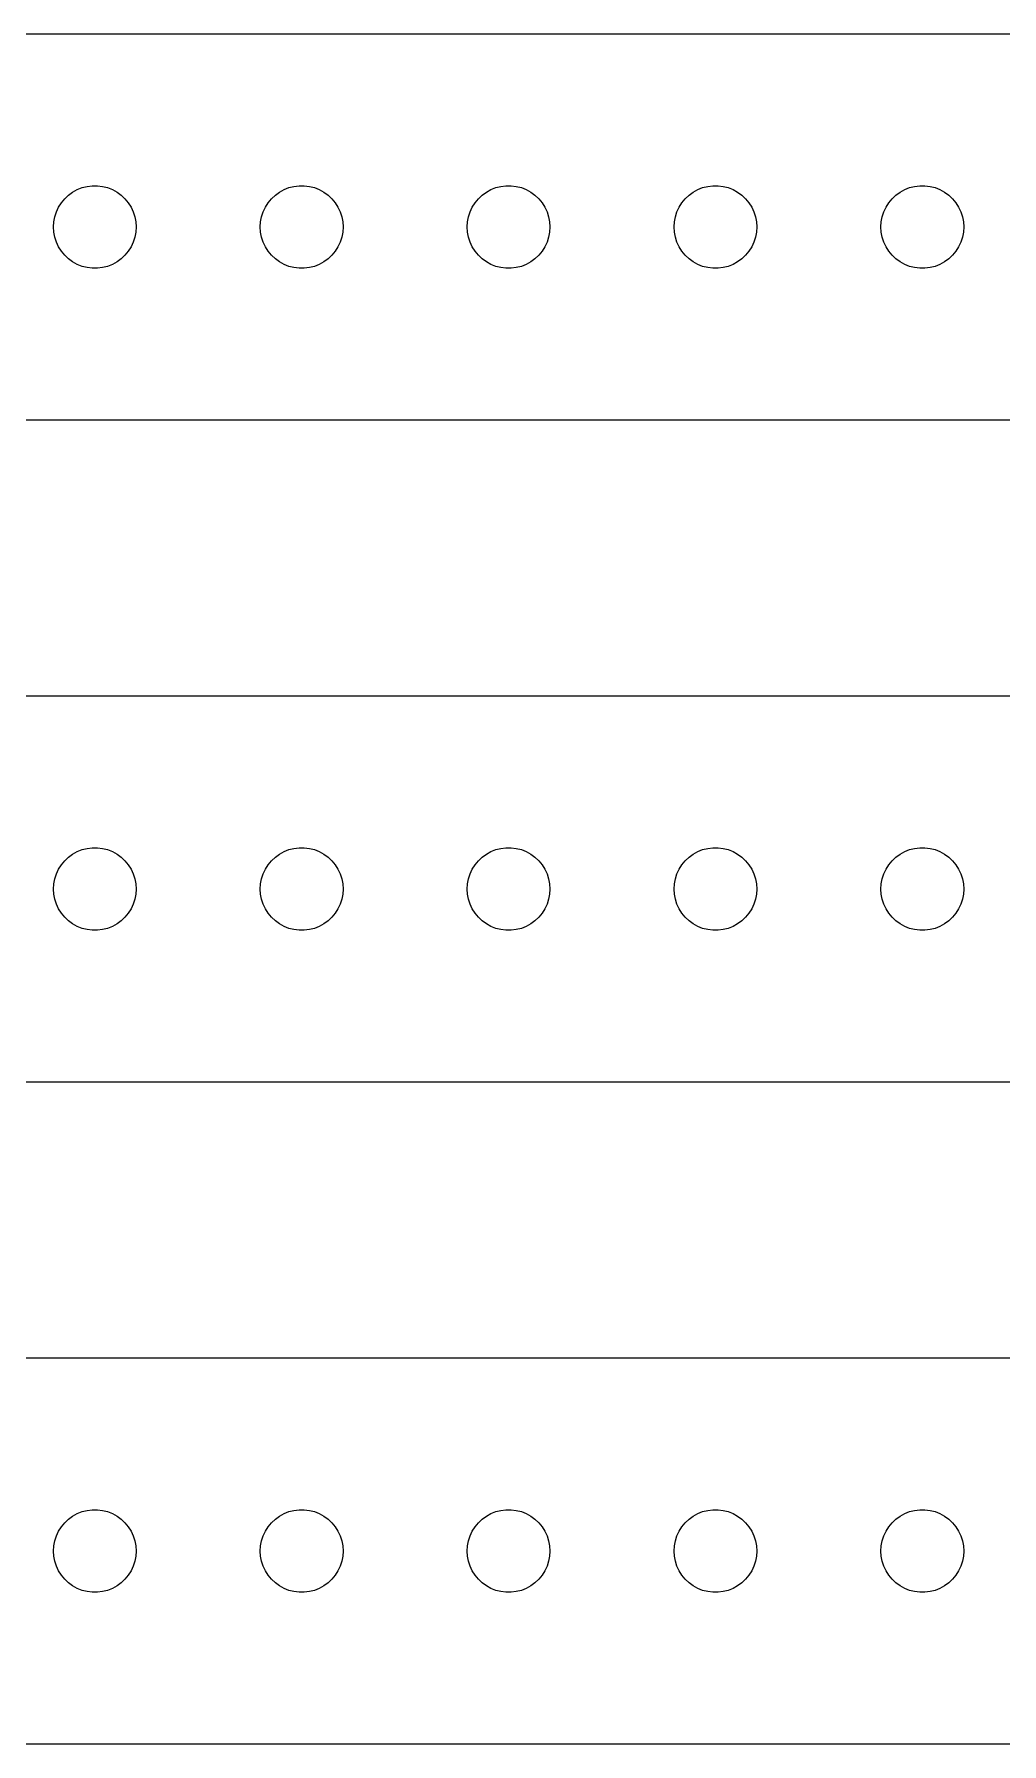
# Model space of a CAD drawing. Header units: metres. Extents: x -142 to 142, y 113 to 223.
# Drawn here: x -107.2 to -72.1, y 161 to 223 of the extents above; entities that cross this region are included whole.
import ezdxf

# ---------------------------------------------------------------- set-up
doc = ezdxf.new("R2010")
doc.units = ezdxf.units.M

msp = doc.modelspace()

# ---------------------------------------------------------------- linework, layer by layer
for p, q in [((137.314, 222.99), (-137.314, 222.99)), ((-106.214, 216.882), (-106.093, 217.027)), ((-106.093, 217.027), (-105.956, 217.156)), ((-105.956, 217.156), (-105.804, 217.266)), ((-105.804, 217.266), (-105.639, 217.357)), ((-105.639, 217.357), (-105.464, 217.427)), ((-105.464, 217.427), (-105.281, 217.473)), ((-105.281, 217.473), (-105.094, 217.497)), ((-105.094, 217.497), (-104.906, 217.497)), ((-104.906, 217.497), (-104.719, 217.473)), ((-104.719, 217.473), (-104.536, 217.427)), ((-104.536, 217.427), (-104.361, 217.357)), ((-104.361, 217.357), (-104.196, 217.266)), ((-104.196, 217.266), (-104.044, 217.156)), ((-104.044, 217.156), (-103.907, 217.027)), ((-103.907, 217.027), (-103.786, 216.882)), ((-98.7135, 216.882), (-98.5934, 217.027)), ((-98.5934, 217.027), (-98.4561, 217.156)), ((-98.4561, 217.156), (-98.3037, 217.266)), ((-98.3037, 217.266), (-98.1387, 217.357)), ((-98.1387, 217.357), (-97.9635, 217.427)), ((-97.9635, 217.427), (-97.7811, 217.473)), ((-97.7811, 217.473), (-97.5942, 217.497)), ((-97.5942, 217.497), (-97.4058, 217.497)), ((-97.4058, 217.497), (-97.2189, 217.473)), ((-97.2189, 217.473), (-97.0365, 217.427)), ((-97.0365, 217.427), (-96.8613, 217.357)), ((-96.8613, 217.357), (-96.6963, 217.266)), ((-96.6963, 217.266), (-96.5439, 217.156)), ((-96.5439, 217.156), (-96.4065, 217.027)), ((-96.4065, 217.027), (-96.2865, 216.882)), ((-91.2135, 216.882), (-91.0934, 217.027)), ((-91.0934, 217.027), (-90.9561, 217.156)), ((-90.9561, 217.156), (-90.8037, 217.266)), ((-90.8037, 217.266), (-90.6387, 217.357)), ((-90.6387, 217.357), (-90.4635, 217.427)), ((-90.4635, 217.427), (-90.2811, 217.473)), ((-90.2811, 217.473), (-90.0942, 217.497)), ((-90.0942, 217.497), (-89.9058, 217.497)), ((-89.9058, 217.497), (-89.7189, 217.473)), ((-89.7189, 217.473), (-89.5365, 217.427)), ((-89.5365, 217.427), (-89.3613, 217.357)), ((-89.3613, 217.357), (-89.1963, 217.266)), ((-89.1963, 217.266), (-89.0439, 217.156)), ((-89.0439, 217.156), (-88.9065, 217.027)), ((-88.9065, 217.027), (-88.7865, 216.882)), ((-83.7135, 216.882), (-83.5934, 217.027)), ((-83.5934, 217.027), (-83.4561, 217.156)), ((-83.4561, 217.156), (-83.3037, 217.266)), ((-83.3037, 217.266), (-83.1387, 217.357)), ((-83.1387, 217.357), (-82.9635, 217.427)), ((-82.9635, 217.427), (-82.7811, 217.473)), ((-82.7811, 217.473), (-82.5942, 217.497)), ((-82.5942, 217.497), (-82.4058, 217.497)), ((-82.4058, 217.497), (-82.2189, 217.473)), ((-82.2189, 217.473), (-82.0365, 217.427)), ((-82.0365, 217.427), (-81.8613, 217.357)), ((-81.8613, 217.357), (-81.6963, 217.266)), ((-81.6963, 217.266), (-81.5439, 217.156)), ((-81.5439, 217.156), (-81.4065, 217.027)), ((-81.4065, 217.027), (-81.2865, 216.882)), ((-76.2135, 216.882), (-76.0934, 217.027)), ((-76.0934, 217.027), (-75.9561, 217.156)), ((-75.9561, 217.156), (-75.8037, 217.266)), ((-75.8037, 217.266), (-75.6387, 217.357)), ((-75.6387, 217.357), (-75.4635, 217.427)), ((-75.4635, 217.427), (-75.2811, 217.473)), ((-75.2811, 217.473), (-75.0942, 217.497)), ((-75.0942, 217.497), (-74.9058, 217.497)), ((-74.9058, 217.497), (-74.7189, 217.473)), ((-74.7189, 217.473), (-74.5365, 217.427)), ((-74.5365, 217.427), (-74.3613, 217.357)), ((-74.3613, 217.357), (-74.1963, 217.266)), ((-74.1963, 217.266), (-74.0439, 217.156)), ((-74.0439, 217.156), (-73.9065, 217.027)), ((-73.9065, 217.027), (-73.7865, 216.882)), ((-106.488, 216.188), (-106.453, 216.373)), ((-106.453, 216.373), (-106.395, 216.552)), ((-106.395, 216.552), (-106.314, 216.723)), ((-106.314, 216.723), (-106.214, 216.882)), ((-103.786, 216.882), (-103.686, 216.723)), ((-103.686, 216.723), (-103.605, 216.552)), ((-103.605, 216.552), (-103.547, 216.373)), ((-103.547, 216.373), (-103.512, 216.188)), ((-98.9882, 216.188), (-98.9529, 216.373)), ((-98.9529, 216.373), (-98.8947, 216.552)), ((-98.8947, 216.552), (-98.8145, 216.723)), ((-98.8145, 216.723), (-98.7135, 216.882)), ((-96.2865, 216.882), (-96.1855, 216.723)), ((-96.1855, 216.723), (-96.1053, 216.552)), ((-96.1053, 216.552), (-96.0471, 216.373)), ((-96.0471, 216.373), (-96.0118, 216.188)), ((-91.4882, 216.188), (-91.4529, 216.373)), ((-91.4529, 216.373), (-91.3947, 216.552)), ((-91.3947, 216.552), (-91.3145, 216.723)), ((-91.3145, 216.723), (-91.2135, 216.882)), ((-88.7865, 216.882), (-88.6855, 216.723)), ((-88.6855, 216.723), (-88.6053, 216.552)), ((-88.6053, 216.552), (-88.5471, 216.373)), ((-88.5471, 216.373), (-88.5118, 216.188)), ((-83.9882, 216.188), (-83.9529, 216.373)), ((-83.9529, 216.373), (-83.8947, 216.552)), ((-83.8947, 216.552), (-83.8145, 216.723)), ((-83.8145, 216.723), (-83.7135, 216.882)), ((-81.2865, 216.882), (-81.1855, 216.723)), ((-81.1855, 216.723), (-81.1053, 216.552)), ((-81.1053, 216.552), (-81.0471, 216.373)), ((-81.0471, 216.373), (-81.0118, 216.188)), ((-76.4882, 216.188), (-76.4529, 216.373)), ((-76.4529, 216.373), (-76.3947, 216.552)), ((-76.3947, 216.552), (-76.3145, 216.723)), ((-76.3145, 216.723), (-76.2135, 216.882)), ((-73.7865, 216.882), (-73.6855, 216.723)), ((-73.6855, 216.723), (-73.6053, 216.552)), ((-73.6053, 216.552), (-73.5471, 216.373)), ((-73.5471, 216.373), (-73.5118, 216.188)), ((-106.5, 216), (-106.488, 216.188)), ((-106.488, 215.812), (-106.5, 216)), ((-106.453, 215.627), (-106.488, 215.812)), ((-103.512, 215.812), (-103.547, 215.627)), ((-103.512, 216.188), (-103.5, 216)), ((-103.5, 216), (-103.512, 215.812)), ((-99, 216), (-98.9882, 216.188)), ((-98.9882, 215.812), (-99, 216)), ((-98.9529, 215.627), (-98.9882, 215.812)), ((-96.0118, 215.812), (-96.0471, 215.627)), ((-96.0118, 216.188), (-96, 216)), ((-96, 216), (-96.0118, 215.812)), ((-91.5, 216), (-91.4882, 216.188)), ((-91.4882, 215.812), (-91.5, 216)), ((-91.4529, 215.627), (-91.4882, 215.812)), ((-88.5118, 215.812), (-88.5471, 215.627)), ((-88.5118, 216.188), (-88.5, 216)), ((-88.5, 216), (-88.5118, 215.812)), ((-84, 216), (-83.9882, 216.188)), ((-83.9882, 215.812), (-84, 216)), ((-83.9529, 215.627), (-83.9882, 215.812)), ((-81.0118, 215.812), (-81.0471, 215.627)), ((-81.0118, 216.188), (-81, 216)), ((-81, 216), (-81.0118, 215.812)), ((-76.5, 216), (-76.4882, 216.188)), ((-76.4882, 215.812), (-76.5, 216)), ((-76.4529, 215.627), (-76.4882, 215.812)), ((-73.5118, 215.812), (-73.5471, 215.627)), ((-73.5118, 216.188), (-73.5, 216)), ((-73.5, 216), (-73.5118, 215.812)), ((-106.395, 215.448), (-106.453, 215.627)), ((-106.314, 215.277), (-106.395, 215.448)), ((-106.214, 215.118), (-106.314, 215.277)), ((-106.093, 214.973), (-106.214, 215.118)), ((-103.786, 215.118), (-103.907, 214.973)), ((-103.686, 215.277), (-103.786, 215.118)), ((-103.605, 215.448), (-103.686, 215.277)), ((-103.547, 215.627), (-103.605, 215.448)), ((-98.8947, 215.448), (-98.9529, 215.627)), ((-98.8145, 215.277), (-98.8947, 215.448)), ((-98.7135, 215.118), (-98.8145, 215.277)), ((-98.5934, 214.973), (-98.7135, 215.118)), ((-96.2865, 215.118), (-96.4065, 214.973)), ((-96.1855, 215.277), (-96.2865, 215.118)), ((-96.1053, 215.448), (-96.1855, 215.277)), ((-96.0471, 215.627), (-96.1053, 215.448)), ((-91.3947, 215.448), (-91.4529, 215.627)), ((-91.3145, 215.277), (-91.3947, 215.448)), ((-91.2135, 215.118), (-91.3145, 215.277)), ((-91.0934, 214.973), (-91.2135, 215.118)), ((-88.7865, 215.118), (-88.9065, 214.973)), ((-88.6855, 215.277), (-88.7865, 215.118)), ((-88.6053, 215.448), (-88.6855, 215.277)), ((-88.5471, 215.627), (-88.6053, 215.448)), ((-83.8947, 215.448), (-83.9529, 215.627)), ((-83.8145, 215.277), (-83.8947, 215.448)), ((-83.7135, 215.118), (-83.8145, 215.277)), ((-83.5934, 214.973), (-83.7135, 215.118)), ((-81.2865, 215.118), (-81.4065, 214.973)), ((-81.1855, 215.277), (-81.2865, 215.118)), ((-81.1053, 215.448), (-81.1855, 215.277)), ((-81.0471, 215.627), (-81.1053, 215.448)), ((-76.3947, 215.448), (-76.4529, 215.627)), ((-76.3145, 215.277), (-76.3947, 215.448)), ((-76.2135, 215.118), (-76.3145, 215.277)), ((-76.0934, 214.973), (-76.2135, 215.118)), ((-73.7865, 215.118), (-73.9065, 214.973)), ((-73.6855, 215.277), (-73.7865, 215.118)), ((-73.6053, 215.448), (-73.6855, 215.277)), ((-73.5471, 215.627), (-73.6053, 215.448)), ((-105.956, 214.844), (-106.093, 214.973)), ((-105.804, 214.734), (-105.956, 214.844)), ((-105.639, 214.643), (-105.804, 214.734)), ((-105.464, 214.573), (-105.639, 214.643)), ((-105.281, 214.527), (-105.464, 214.573)), ((-105.094, 214.503), (-105.281, 214.527)), ((-104.906, 214.503), (-105.094, 214.503)), ((-104.719, 214.527), (-104.906, 214.503)), ((-104.536, 214.573), (-104.719, 214.527)), ((-104.361, 214.643), (-104.536, 214.573)), ((-104.196, 214.734), (-104.361, 214.643)), ((-104.044, 214.844), (-104.196, 214.734)), ((-103.907, 214.973), (-104.044, 214.844)), ((-98.4561, 214.844), (-98.5934, 214.973)), ((-98.3037, 214.734), (-98.4561, 214.844)), ((-98.1387, 214.643), (-98.3037, 214.734)), ((-97.9635, 214.573), (-98.1387, 214.643)), ((-97.7811, 214.527), (-97.9635, 214.573)), ((-97.5942, 214.503), (-97.7811, 214.527)), ((-97.4058, 214.503), (-97.5942, 214.503)), ((-97.2189, 214.527), (-97.4058, 214.503)), ((-97.0365, 214.573), (-97.2189, 214.527)), ((-96.8613, 214.643), (-97.0365, 214.573)), ((-96.6963, 214.734), (-96.8613, 214.643)), ((-96.5439, 214.844), (-96.6963, 214.734)), ((-96.4065, 214.973), (-96.5439, 214.844)), ((-90.9561, 214.844), (-91.0934, 214.973)), ((-90.8037, 214.734), (-90.9561, 214.844)), ((-90.6387, 214.643), (-90.8037, 214.734)), ((-90.4635, 214.573), (-90.6387, 214.643)), ((-90.2811, 214.527), (-90.4635, 214.573)), ((-90.0942, 214.503), (-90.2811, 214.527)), ((-89.9058, 214.503), (-90.0942, 214.503)), ((-89.7189, 214.527), (-89.9058, 214.503)), ((-89.5365, 214.573), (-89.7189, 214.527)), ((-89.3613, 214.643), (-89.5365, 214.573)), ((-89.1963, 214.734), (-89.3613, 214.643)), ((-89.0439, 214.844), (-89.1963, 214.734)), ((-88.9065, 214.973), (-89.0439, 214.844)), ((-83.4561, 214.844), (-83.5934, 214.973)), ((-83.3037, 214.734), (-83.4561, 214.844)), ((-83.1387, 214.643), (-83.3037, 214.734)), ((-82.9635, 214.573), (-83.1387, 214.643)), ((-82.7811, 214.527), (-82.9635, 214.573)), ((-82.5942, 214.503), (-82.7811, 214.527)), ((-82.4058, 214.503), (-82.5942, 214.503)), ((-82.2189, 214.527), (-82.4058, 214.503)), ((-82.0365, 214.573), (-82.2189, 214.527)), ((-81.8613, 214.643), (-82.0365, 214.573)), ((-81.6963, 214.734), (-81.8613, 214.643)), ((-81.5439, 214.844), (-81.6963, 214.734)), ((-81.4065, 214.973), (-81.5439, 214.844)), ((-75.9561, 214.844), (-76.0934, 214.973)), ((-75.8037, 214.734), (-75.9561, 214.844)), ((-75.6387, 214.643), (-75.8037, 214.734)), ((-75.4635, 214.573), (-75.6387, 214.643)), ((-75.2811, 214.527), (-75.4635, 214.573)), ((-75.0942, 214.503), (-75.2811, 214.527)), ((-74.9058, 214.503), (-75.0942, 214.503)), ((-74.7189, 214.527), (-74.9058, 214.503)), ((-74.5365, 214.573), (-74.7189, 214.527)), ((-74.3613, 214.643), (-74.5365, 214.573)), ((-74.1963, 214.734), (-74.3613, 214.643)), ((-74.0439, 214.844), (-74.1963, 214.734)), ((-73.9065, 214.973), (-74.0439, 214.844)), ((-137.314, 209.01), (137.314, 209.01)), ((137.314, 198.99), (-137.314, 198.99)), ((-105.639, 193.357), (-105.464, 193.427)), ((-105.464, 193.427), (-105.281, 193.473)), ((-105.281, 193.473), (-105.094, 193.497)), ((-105.094, 193.497), (-104.906, 193.497)), ((-104.906, 193.497), (-104.719, 193.473)), ((-104.719, 193.473), (-104.536, 193.427)), ((-104.536, 193.427), (-104.361, 193.357)), ((-98.1387, 193.357), (-97.9635, 193.427)), ((-97.9635, 193.427), (-97.7811, 193.473)), ((-97.7811, 193.473), (-97.5942, 193.497)), ((-97.5942, 193.497), (-97.4058, 193.497)), ((-97.4058, 193.497), (-97.2189, 193.473)), ((-97.2189, 193.473), (-97.0365, 193.427)), ((-97.0365, 193.427), (-96.8613, 193.357)), ((-90.6387, 193.357), (-90.4635, 193.427)), ((-90.4635, 193.427), (-90.2811, 193.473)), ((-90.2811, 193.473), (-90.0942, 193.497)), ((-90.0942, 193.497), (-89.9058, 193.497)), ((-89.9058, 193.497), (-89.7189, 193.473)), ((-89.7189, 193.473), (-89.5365, 193.427)), ((-89.5365, 193.427), (-89.3613, 193.357)), ((-83.1387, 193.357), (-82.9635, 193.427)), ((-82.9635, 193.427), (-82.7811, 193.473)), ((-82.7811, 193.473), (-82.5942, 193.497)), ((-82.5942, 193.497), (-82.4058, 193.497)), ((-82.4058, 193.497), (-82.2189, 193.473)), ((-82.2189, 193.473), (-82.0365, 193.427)), ((-82.0365, 193.427), (-81.8613, 193.357)), ((-75.6387, 193.357), (-75.4635, 193.427)), ((-75.4635, 193.427), (-75.2811, 193.473)), ((-75.2811, 193.473), (-75.0942, 193.497)), ((-75.0942, 193.497), (-74.9058, 193.497)), ((-74.9058, 193.497), (-74.7189, 193.473)), ((-74.7189, 193.473), (-74.5365, 193.427)), ((-74.5365, 193.427), (-74.3613, 193.357)), ((-106.314, 192.723), (-106.214, 192.882)), ((-106.214, 192.882), (-106.093, 193.027)), ((-106.093, 193.027), (-105.956, 193.156)), ((-105.956, 193.156), (-105.804, 193.266)), ((-105.804, 193.266), (-105.639, 193.357)), ((-104.361, 193.357), (-104.196, 193.266)), ((-104.196, 193.266), (-104.044, 193.156)), ((-104.044, 193.156), (-103.907, 193.027)), ((-103.907, 193.027), (-103.786, 192.882)), ((-103.786, 192.882), (-103.686, 192.723)), ((-98.8145, 192.723), (-98.7135, 192.882)), ((-98.7135, 192.882), (-98.5934, 193.027)), ((-98.5934, 193.027), (-98.4561, 193.156)), ((-98.4561, 193.156), (-98.3037, 193.266)), ((-98.3037, 193.266), (-98.1387, 193.357)), ((-96.8613, 193.357), (-96.6963, 193.266)), ((-96.6963, 193.266), (-96.5439, 193.156)), ((-96.5439, 193.156), (-96.4065, 193.027)), ((-96.4065, 193.027), (-96.2865, 192.882)), ((-96.2865, 192.882), (-96.1855, 192.723)), ((-91.3145, 192.723), (-91.2135, 192.882)), ((-91.2135, 192.882), (-91.0934, 193.027)), ((-91.0934, 193.027), (-90.9561, 193.156)), ((-90.9561, 193.156), (-90.8037, 193.266)), ((-90.8037, 193.266), (-90.6387, 193.357)), ((-89.3613, 193.357), (-89.1963, 193.266)), ((-89.1963, 193.266), (-89.0439, 193.156)), ((-89.0439, 193.156), (-88.9065, 193.027)), ((-88.9065, 193.027), (-88.7865, 192.882)), ((-88.7865, 192.882), (-88.6855, 192.723)), ((-83.8145, 192.723), (-83.7135, 192.882)), ((-83.7135, 192.882), (-83.5934, 193.027)), ((-83.5934, 193.027), (-83.4561, 193.156)), ((-83.4561, 193.156), (-83.3037, 193.266)), ((-83.3037, 193.266), (-83.1387, 193.357)), ((-81.8613, 193.357), (-81.6963, 193.266)), ((-81.6963, 193.266), (-81.5439, 193.156)), ((-81.5439, 193.156), (-81.4065, 193.027)), ((-81.4065, 193.027), (-81.2865, 192.882)), ((-81.2865, 192.882), (-81.1855, 192.723)), ((-76.3145, 192.723), (-76.2135, 192.882)), ((-76.2135, 192.882), (-76.0934, 193.027)), ((-76.0934, 193.027), (-75.9561, 193.156)), ((-75.9561, 193.156), (-75.8037, 193.266)), ((-75.8037, 193.266), (-75.6387, 193.357)), ((-74.3613, 193.357), (-74.1963, 193.266)), ((-74.1963, 193.266), (-74.0439, 193.156)), ((-74.0439, 193.156), (-73.9065, 193.027)), ((-73.9065, 193.027), (-73.7865, 192.882)), ((-73.7865, 192.882), (-73.6855, 192.723)), ((-106.5, 192), (-106.488, 192.188)), ((-106.488, 192.188), (-106.453, 192.373)), ((-106.453, 192.373), (-106.395, 192.552)), ((-106.395, 192.552), (-106.314, 192.723)), ((-103.686, 192.723), (-103.605, 192.552)), ((-103.605, 192.552), (-103.547, 192.373)), ((-103.547, 192.373), (-103.512, 192.188)), ((-103.512, 192.188), (-103.5, 192)), ((-99, 192), (-98.9882, 192.188)), ((-98.9882, 192.188), (-98.9529, 192.373)), ((-98.9529, 192.373), (-98.8947, 192.552)), ((-98.8947, 192.552), (-98.8145, 192.723)), ((-96.1855, 192.723), (-96.1053, 192.552)), ((-96.1053, 192.552), (-96.0471, 192.373)), ((-96.0471, 192.373), (-96.0118, 192.188)), ((-96.0118, 192.188), (-96, 192)), ((-91.5, 192), (-91.4882, 192.188)), ((-91.4882, 192.188), (-91.4529, 192.373)), ((-91.4529, 192.373), (-91.3947, 192.552)), ((-91.3947, 192.552), (-91.3145, 192.723)), ((-88.6855, 192.723), (-88.6053, 192.552)), ((-88.6053, 192.552), (-88.5471, 192.373)), ((-88.5471, 192.373), (-88.5118, 192.188)), ((-88.5118, 192.188), (-88.5, 192)), ((-84, 192), (-83.9882, 192.188)), ((-83.9882, 192.188), (-83.9529, 192.373)), ((-83.9529, 192.373), (-83.8947, 192.552)), ((-83.8947, 192.552), (-83.8145, 192.723)), ((-81.1855, 192.723), (-81.1053, 192.552)), ((-81.1053, 192.552), (-81.0471, 192.373)), ((-81.0471, 192.373), (-81.0118, 192.188)), ((-81.0118, 192.188), (-81, 192)), ((-76.5, 192), (-76.4882, 192.188)), ((-76.4882, 192.188), (-76.4529, 192.373)), ((-76.4529, 192.373), (-76.3947, 192.552)), ((-76.3947, 192.552), (-76.3145, 192.723)), ((-73.6855, 192.723), (-73.6053, 192.552)), ((-73.6053, 192.552), (-73.5471, 192.373)), ((-73.5471, 192.373), (-73.5118, 192.188)), ((-73.5118, 192.188), (-73.5, 192)), ((-106.488, 191.812), (-106.5, 192)), ((-106.453, 191.627), (-106.488, 191.812)), ((-106.395, 191.448), (-106.453, 191.627)), ((-103.547, 191.627), (-103.605, 191.448)), ((-103.512, 191.812), (-103.547, 191.627)), ((-103.5, 192), (-103.512, 191.812)), ((-98.9882, 191.812), (-99, 192)), ((-98.9529, 191.627), (-98.9882, 191.812)), ((-98.8947, 191.448), (-98.9529, 191.627)), ((-96.0471, 191.627), (-96.1053, 191.448)), ((-96.0118, 191.812), (-96.0471, 191.627)), ((-96, 192), (-96.0118, 191.812)), ((-91.4882, 191.812), (-91.5, 192)), ((-91.4529, 191.627), (-91.4882, 191.812)), ((-91.3947, 191.448), (-91.4529, 191.627)), ((-88.5471, 191.627), (-88.6053, 191.448)), ((-88.5118, 191.812), (-88.5471, 191.627)), ((-88.5, 192), (-88.5118, 191.812)), ((-83.9882, 191.812), (-84, 192)), ((-83.9529, 191.627), (-83.9882, 191.812)), ((-83.8947, 191.448), (-83.9529, 191.627)), ((-81.0471, 191.627), (-81.1053, 191.448)), ((-81.0118, 191.812), (-81.0471, 191.627)), ((-81, 192), (-81.0118, 191.812)), ((-76.4882, 191.812), (-76.5, 192)), ((-76.4529, 191.627), (-76.4882, 191.812)), ((-76.3947, 191.448), (-76.4529, 191.627)), ((-73.5471, 191.627), (-73.6053, 191.448)), ((-73.5118, 191.812), (-73.5471, 191.627)), ((-73.5, 192), (-73.5118, 191.812)), ((-106.314, 191.277), (-106.395, 191.448)), ((-106.214, 191.118), (-106.314, 191.277)), ((-106.093, 190.973), (-106.214, 191.118)), ((-105.956, 190.844), (-106.093, 190.973)), ((-103.907, 190.973), (-104.044, 190.844)), ((-103.786, 191.118), (-103.907, 190.973)), ((-103.686, 191.277), (-103.786, 191.118)), ((-103.605, 191.448), (-103.686, 191.277)), ((-98.8145, 191.277), (-98.8947, 191.448)), ((-98.7135, 191.118), (-98.8145, 191.277)), ((-98.5934, 190.973), (-98.7135, 191.118)), ((-98.4561, 190.844), (-98.5934, 190.973)), ((-96.4065, 190.973), (-96.5439, 190.844)), ((-96.2865, 191.118), (-96.4065, 190.973)), ((-96.1855, 191.277), (-96.2865, 191.118)), ((-96.1053, 191.448), (-96.1855, 191.277)), ((-91.3145, 191.277), (-91.3947, 191.448)), ((-91.2135, 191.118), (-91.3145, 191.277)), ((-91.0934, 190.973), (-91.2135, 191.118)), ((-90.9561, 190.844), (-91.0934, 190.973)), ((-88.9065, 190.973), (-89.0439, 190.844)), ((-88.7865, 191.118), (-88.9065, 190.973)), ((-88.6855, 191.277), (-88.7865, 191.118)), ((-88.6053, 191.448), (-88.6855, 191.277)), ((-83.8145, 191.277), (-83.8947, 191.448)), ((-83.7135, 191.118), (-83.8145, 191.277)), ((-83.5934, 190.973), (-83.7135, 191.118)), ((-83.4561, 190.844), (-83.5934, 190.973)), ((-81.4065, 190.973), (-81.5439, 190.844)), ((-81.2865, 191.118), (-81.4065, 190.973)), ((-81.1855, 191.277), (-81.2865, 191.118)), ((-81.1053, 191.448), (-81.1855, 191.277)), ((-76.3145, 191.277), (-76.3947, 191.448)), ((-76.2135, 191.118), (-76.3145, 191.277)), ((-76.0934, 190.973), (-76.2135, 191.118)), ((-75.9561, 190.844), (-76.0934, 190.973)), ((-73.9065, 190.973), (-74.0439, 190.844)), ((-73.7865, 191.118), (-73.9065, 190.973)), ((-73.6855, 191.277), (-73.7865, 191.118)), ((-73.6053, 191.448), (-73.6855, 191.277)), ((-105.804, 190.734), (-105.956, 190.844)), ((-105.639, 190.643), (-105.804, 190.734)), ((-105.464, 190.573), (-105.639, 190.643)), ((-105.281, 190.527), (-105.464, 190.573)), ((-105.094, 190.503), (-105.281, 190.527)), ((-104.906, 190.503), (-105.094, 190.503)), ((-104.719, 190.527), (-104.906, 190.503)), ((-104.536, 190.573), (-104.719, 190.527)), ((-104.361, 190.643), (-104.536, 190.573)), ((-104.196, 190.734), (-104.361, 190.643)), ((-104.044, 190.844), (-104.196, 190.734)), ((-98.3037, 190.734), (-98.4561, 190.844)), ((-98.1387, 190.643), (-98.3037, 190.734)), ((-97.9635, 190.573), (-98.1387, 190.643)), ((-97.7811, 190.527), (-97.9635, 190.573)), ((-97.5942, 190.503), (-97.7811, 190.527)), ((-97.4058, 190.503), (-97.5942, 190.503)), ((-97.2189, 190.527), (-97.4058, 190.503)), ((-97.0365, 190.573), (-97.2189, 190.527)), ((-96.8613, 190.643), (-97.0365, 190.573)), ((-96.6963, 190.734), (-96.8613, 190.643)), ((-96.5439, 190.844), (-96.6963, 190.734)), ((-90.8037, 190.734), (-90.9561, 190.844)), ((-90.6387, 190.643), (-90.8037, 190.734)), ((-90.4635, 190.573), (-90.6387, 190.643)), ((-90.2811, 190.527), (-90.4635, 190.573)), ((-90.0942, 190.503), (-90.2811, 190.527)), ((-89.9058, 190.503), (-90.0942, 190.503)), ((-89.7189, 190.527), (-89.9058, 190.503)), ((-89.5365, 190.573), (-89.7189, 190.527)), ((-89.3613, 190.643), (-89.5365, 190.573)), ((-89.1963, 190.734), (-89.3613, 190.643)), ((-89.0439, 190.844), (-89.1963, 190.734)), ((-83.3037, 190.734), (-83.4561, 190.844)), ((-83.1387, 190.643), (-83.3037, 190.734)), ((-82.9635, 190.573), (-83.1387, 190.643)), ((-82.7811, 190.527), (-82.9635, 190.573)), ((-82.5942, 190.503), (-82.7811, 190.527)), ((-82.4058, 190.503), (-82.5942, 190.503)), ((-82.2189, 190.527), (-82.4058, 190.503)), ((-82.0365, 190.573), (-82.2189, 190.527)), ((-81.8613, 190.643), (-82.0365, 190.573)), ((-81.6963, 190.734), (-81.8613, 190.643)), ((-81.5439, 190.844), (-81.6963, 190.734)), ((-75.8037, 190.734), (-75.9561, 190.844)), ((-75.6387, 190.643), (-75.8037, 190.734)), ((-75.4635, 190.573), (-75.6387, 190.643)), ((-75.2811, 190.527), (-75.4635, 190.573)), ((-75.0942, 190.503), (-75.2811, 190.527)), ((-74.9058, 190.503), (-75.0942, 190.503)), ((-74.7189, 190.527), (-74.9058, 190.503)), ((-74.5365, 190.573), (-74.7189, 190.527)), ((-74.3613, 190.643), (-74.5365, 190.573)), ((-74.1963, 190.734), (-74.3613, 190.643)), ((-74.0439, 190.844), (-74.1963, 190.734)), ((-137.314, 185.01), (137.314, 185.01)), ((137.314, 174.99), (-137.314, 174.99)), ((-105.956, 169.156), (-105.804, 169.266)), ((-105.804, 169.266), (-105.639, 169.357)), ((-105.639, 169.357), (-105.464, 169.427)), ((-105.464, 169.427), (-105.281, 169.473)), ((-105.281, 169.473), (-105.094, 169.497)), ((-105.094, 169.497), (-104.906, 169.497)), ((-104.906, 169.497), (-104.719, 169.473)), ((-104.719, 169.473), (-104.536, 169.427)), ((-104.536, 169.427), (-104.361, 169.357)), ((-104.361, 169.357), (-104.196, 169.266)), ((-104.196, 169.266), (-104.044, 169.156)), ((-98.4561, 169.156), (-98.3037, 169.266)), ((-98.3037, 169.266), (-98.1387, 169.357)), ((-98.1387, 169.357), (-97.9635, 169.427)), ((-97.9635, 169.427), (-97.7811, 169.473)), ((-97.7811, 169.473), (-97.5942, 169.497)), ((-97.5942, 169.497), (-97.4058, 169.497)), ((-97.4058, 169.497), (-97.2189, 169.473)), ((-97.2189, 169.473), (-97.0365, 169.427)), ((-97.0365, 169.427), (-96.8613, 169.357)), ((-96.8613, 169.357), (-96.6963, 169.266)), ((-96.6963, 169.266), (-96.5439, 169.156)), ((-90.9561, 169.156), (-90.8037, 169.266)), ((-90.8037, 169.266), (-90.6387, 169.357)), ((-90.6387, 169.357), (-90.4635, 169.427)), ((-90.4635, 169.427), (-90.2811, 169.473)), ((-90.2811, 169.473), (-90.0942, 169.497)), ((-90.0942, 169.497), (-89.9058, 169.497)), ((-89.9058, 169.497), (-89.7189, 169.473)), ((-89.7189, 169.473), (-89.5365, 169.427)), ((-89.5365, 169.427), (-89.3613, 169.357)), ((-89.3613, 169.357), (-89.1963, 169.266)), ((-89.1963, 169.266), (-89.0439, 169.156)), ((-83.4561, 169.156), (-83.3037, 169.266)), ((-83.3037, 169.266), (-83.1387, 169.357)), ((-83.1387, 169.357), (-82.9635, 169.427)), ((-82.9635, 169.427), (-82.7811, 169.473)), ((-82.7811, 169.473), (-82.5942, 169.497)), ((-82.5942, 169.497), (-82.4058, 169.497)), ((-82.4058, 169.497), (-82.2189, 169.473)), ((-82.2189, 169.473), (-82.0365, 169.427)), ((-82.0365, 169.427), (-81.8613, 169.357)), ((-81.8613, 169.357), (-81.6963, 169.266)), ((-81.6963, 169.266), (-81.5439, 169.156)), ((-75.9561, 169.156), (-75.8037, 169.266)), ((-75.8037, 169.266), (-75.6387, 169.357)), ((-75.6387, 169.357), (-75.4635, 169.427)), ((-75.4635, 169.427), (-75.2811, 169.473)), ((-75.2811, 169.473), (-75.0942, 169.497)), ((-75.0942, 169.497), (-74.9058, 169.497)), ((-74.9058, 169.497), (-74.7189, 169.473)), ((-74.7189, 169.473), (-74.5365, 169.427)), ((-74.5365, 169.427), (-74.3613, 169.357)), ((-74.3613, 169.357), (-74.1963, 169.266)), ((-74.1963, 169.266), (-74.0439, 169.156)), ((-106.395, 168.552), (-106.314, 168.723)), ((-106.314, 168.723), (-106.214, 168.882)), ((-106.214, 168.882), (-106.093, 169.027)), ((-106.093, 169.027), (-105.956, 169.156)), ((-104.044, 169.156), (-103.907, 169.027)), ((-103.907, 169.027), (-103.786, 168.882)), ((-103.786, 168.882), (-103.686, 168.723)), ((-103.686, 168.723), (-103.605, 168.552)), ((-98.8947, 168.552), (-98.8145, 168.723)), ((-98.8145, 168.723), (-98.7135, 168.882)), ((-98.7135, 168.882), (-98.5934, 169.027)), ((-98.5934, 169.027), (-98.4561, 169.156)), ((-96.5439, 169.156), (-96.4065, 169.027)), ((-96.4065, 169.027), (-96.2865, 168.882)), ((-96.2865, 168.882), (-96.1855, 168.723)), ((-96.1855, 168.723), (-96.1053, 168.552)), ((-91.3947, 168.552), (-91.3145, 168.723)), ((-91.3145, 168.723), (-91.2135, 168.882)), ((-91.2135, 168.882), (-91.0934, 169.027)), ((-91.0934, 169.027), (-90.9561, 169.156)), ((-89.0439, 169.156), (-88.9065, 169.027)), ((-88.9065, 169.027), (-88.7865, 168.882)), ((-88.7865, 168.882), (-88.6855, 168.723)), ((-88.6855, 168.723), (-88.6053, 168.552)), ((-83.8947, 168.552), (-83.8145, 168.723)), ((-83.8145, 168.723), (-83.7135, 168.882)), ((-83.7135, 168.882), (-83.5934, 169.027)), ((-83.5934, 169.027), (-83.4561, 169.156)), ((-81.5439, 169.156), (-81.4065, 169.027)), ((-81.4065, 169.027), (-81.2865, 168.882)), ((-81.2865, 168.882), (-81.1855, 168.723)), ((-81.1855, 168.723), (-81.1053, 168.552)), ((-76.3947, 168.552), (-76.3145, 168.723)), ((-76.3145, 168.723), (-76.2135, 168.882)), ((-76.2135, 168.882), (-76.0934, 169.027)), ((-76.0934, 169.027), (-75.9561, 169.156)), ((-74.0439, 169.156), (-73.9065, 169.027)), ((-73.9065, 169.027), (-73.7865, 168.882)), ((-73.7865, 168.882), (-73.6855, 168.723)), ((-73.6855, 168.723), (-73.6053, 168.552)), ((-106.5, 168), (-106.488, 168.188)), ((-106.488, 167.812), (-106.5, 168)), ((-106.488, 168.188), (-106.453, 168.373)), ((-106.453, 168.373), (-106.395, 168.552)), ((-103.605, 168.552), (-103.547, 168.373)), ((-103.547, 168.373), (-103.512, 168.188)), ((-103.512, 168.188), (-103.5, 168)), ((-103.5, 168), (-103.512, 167.812)), ((-99, 168), (-98.9882, 168.188)), ((-98.9882, 167.812), (-99, 168)), ((-98.9882, 168.188), (-98.9529, 168.373)), ((-98.9529, 168.373), (-98.8947, 168.552)), ((-96.1053, 168.552), (-96.0471, 168.373)), ((-96.0471, 168.373), (-96.0118, 168.188)), ((-96.0118, 168.188), (-96, 168)), ((-96, 168), (-96.0118, 167.812)), ((-91.5, 168), (-91.4882, 168.188)), ((-91.4882, 167.812), (-91.5, 168)), ((-91.4882, 168.188), (-91.4529, 168.373)), ((-91.4529, 168.373), (-91.3947, 168.552)), ((-88.6053, 168.552), (-88.5471, 168.373)), ((-88.5471, 168.373), (-88.5118, 168.188)), ((-88.5118, 168.188), (-88.5, 168)), ((-88.5, 168), (-88.5118, 167.812)), ((-84, 168), (-83.9882, 168.188)), ((-83.9882, 167.812), (-84, 168)), ((-83.9882, 168.188), (-83.9529, 168.373)), ((-83.9529, 168.373), (-83.8947, 168.552)), ((-81.1053, 168.552), (-81.0471, 168.373)), ((-81.0471, 168.373), (-81.0118, 168.188)), ((-81.0118, 168.188), (-81, 168)), ((-81, 168), (-81.0118, 167.812)), ((-76.5, 168), (-76.4882, 168.188)), ((-76.4882, 167.812), (-76.5, 168)), ((-76.4882, 168.188), (-76.4529, 168.373)), ((-76.4529, 168.373), (-76.3947, 168.552)), ((-73.6053, 168.552), (-73.5471, 168.373)), ((-73.5471, 168.373), (-73.5118, 168.188)), ((-73.5118, 168.188), (-73.5, 168)), ((-73.5, 168), (-73.5118, 167.812)), ((-106.453, 167.627), (-106.488, 167.812)), ((-106.395, 167.448), (-106.453, 167.627)), ((-106.314, 167.277), (-106.395, 167.448)), ((-103.605, 167.448), (-103.686, 167.277)), ((-103.547, 167.627), (-103.605, 167.448)), ((-103.512, 167.812), (-103.547, 167.627)), ((-98.9529, 167.627), (-98.9882, 167.812)), ((-98.8947, 167.448), (-98.9529, 167.627)), ((-98.8145, 167.277), (-98.8947, 167.448)), ((-96.1053, 167.448), (-96.1855, 167.277)), ((-96.0471, 167.627), (-96.1053, 167.448)), ((-96.0118, 167.812), (-96.0471, 167.627)), ((-91.4529, 167.627), (-91.4882, 167.812)), ((-91.3947, 167.448), (-91.4529, 167.627)), ((-91.3145, 167.277), (-91.3947, 167.448)), ((-88.6053, 167.448), (-88.6855, 167.277)), ((-88.5471, 167.627), (-88.6053, 167.448)), ((-88.5118, 167.812), (-88.5471, 167.627)), ((-83.9529, 167.627), (-83.9882, 167.812)), ((-83.8947, 167.448), (-83.9529, 167.627)), ((-83.8145, 167.277), (-83.8947, 167.448)), ((-81.1053, 167.448), (-81.1855, 167.277)), ((-81.0471, 167.627), (-81.1053, 167.448)), ((-81.0118, 167.812), (-81.0471, 167.627)), ((-76.4529, 167.627), (-76.4882, 167.812)), ((-76.3947, 167.448), (-76.4529, 167.627)), ((-76.3145, 167.277), (-76.3947, 167.448)), ((-73.6053, 167.448), (-73.6855, 167.277)), ((-73.5471, 167.627), (-73.6053, 167.448)), ((-73.5118, 167.812), (-73.5471, 167.627)), ((-106.214, 167.118), (-106.314, 167.277)), ((-106.093, 166.973), (-106.214, 167.118)), ((-105.956, 166.844), (-106.093, 166.973)), ((-105.804, 166.734), (-105.956, 166.844)), ((-105.639, 166.643), (-105.804, 166.734)), ((-104.196, 166.734), (-104.361, 166.643)), ((-104.044, 166.844), (-104.196, 166.734)), ((-103.907, 166.973), (-104.044, 166.844)), ((-103.786, 167.118), (-103.907, 166.973)), ((-103.686, 167.277), (-103.786, 167.118)), ((-98.7135, 167.118), (-98.8145, 167.277)), ((-98.5934, 166.973), (-98.7135, 167.118)), ((-98.4561, 166.844), (-98.5934, 166.973)), ((-98.3037, 166.734), (-98.4561, 166.844)), ((-98.1387, 166.643), (-98.3037, 166.734)), ((-96.6963, 166.734), (-96.8613, 166.643)), ((-96.5439, 166.844), (-96.6963, 166.734)), ((-96.4065, 166.973), (-96.5439, 166.844)), ((-96.2865, 167.118), (-96.4065, 166.973)), ((-96.1855, 167.277), (-96.2865, 167.118)), ((-91.2135, 167.118), (-91.3145, 167.277)), ((-91.0934, 166.973), (-91.2135, 167.118)), ((-90.9561, 166.844), (-91.0934, 166.973)), ((-90.8037, 166.734), (-90.9561, 166.844)), ((-90.6387, 166.643), (-90.8037, 166.734)), ((-89.1963, 166.734), (-89.3613, 166.643)), ((-89.0439, 166.844), (-89.1963, 166.734)), ((-88.9065, 166.973), (-89.0439, 166.844)), ((-88.7865, 167.118), (-88.9065, 166.973)), ((-88.6855, 167.277), (-88.7865, 167.118)), ((-83.7135, 167.118), (-83.8145, 167.277)), ((-83.5934, 166.973), (-83.7135, 167.118)), ((-83.4561, 166.844), (-83.5934, 166.973)), ((-83.3037, 166.734), (-83.4561, 166.844)), ((-83.1387, 166.643), (-83.3037, 166.734)), ((-81.6963, 166.734), (-81.8613, 166.643)), ((-81.5439, 166.844), (-81.6963, 166.734)), ((-81.4065, 166.973), (-81.5439, 166.844)), ((-81.2865, 167.118), (-81.4065, 166.973)), ((-81.1855, 167.277), (-81.2865, 167.118)), ((-76.2135, 167.118), (-76.3145, 167.277)), ((-76.0934, 166.973), (-76.2135, 167.118)), ((-75.9561, 166.844), (-76.0934, 166.973)), ((-75.8037, 166.734), (-75.9561, 166.844)), ((-75.6387, 166.643), (-75.8037, 166.734)), ((-74.1963, 166.734), (-74.3613, 166.643)), ((-74.0439, 166.844), (-74.1963, 166.734)), ((-73.9065, 166.973), (-74.0439, 166.844)), ((-73.7865, 167.118), (-73.9065, 166.973)), ((-73.6855, 167.277), (-73.7865, 167.118)), ((-105.464, 166.573), (-105.639, 166.643)), ((-105.281, 166.527), (-105.464, 166.573)), ((-105.094, 166.503), (-105.281, 166.527)), ((-104.906, 166.503), (-105.094, 166.503)), ((-104.719, 166.527), (-104.906, 166.503)), ((-104.536, 166.573), (-104.719, 166.527)), ((-104.361, 166.643), (-104.536, 166.573)), ((-97.9635, 166.573), (-98.1387, 166.643)), ((-97.7811, 166.527), (-97.9635, 166.573)), ((-97.5942, 166.503), (-97.7811, 166.527)), ((-97.4058, 166.503), (-97.5942, 166.503)), ((-97.2189, 166.527), (-97.4058, 166.503)), ((-97.0365, 166.573), (-97.2189, 166.527)), ((-96.8613, 166.643), (-97.0365, 166.573)), ((-90.4635, 166.573), (-90.6387, 166.643)), ((-90.2811, 166.527), (-90.4635, 166.573)), ((-90.0942, 166.503), (-90.2811, 166.527)), ((-89.9058, 166.503), (-90.0942, 166.503)), ((-89.7189, 166.527), (-89.9058, 166.503)), ((-89.5365, 166.573), (-89.7189, 166.527)), ((-89.3613, 166.643), (-89.5365, 166.573)), ((-82.9635, 166.573), (-83.1387, 166.643)), ((-82.7811, 166.527), (-82.9635, 166.573)), ((-82.5942, 166.503), (-82.7811, 166.527)), ((-82.4058, 166.503), (-82.5942, 166.503)), ((-82.2189, 166.527), (-82.4058, 166.503)), ((-82.0365, 166.573), (-82.2189, 166.527)), ((-81.8613, 166.643), (-82.0365, 166.573)), ((-75.4635, 166.573), (-75.6387, 166.643)), ((-75.2811, 166.527), (-75.4635, 166.573)), ((-75.0942, 166.503), (-75.2811, 166.527)), ((-74.9058, 166.503), (-75.0942, 166.503)), ((-74.7189, 166.527), (-74.9058, 166.503)), ((-74.5365, 166.573), (-74.7189, 166.527)), ((-74.3613, 166.643), (-74.5365, 166.573)), ((-137.314, 161.01), (137.314, 161.01))]:
    msp.add_line(p, q)

doc.saveas('drawing.dxf')
